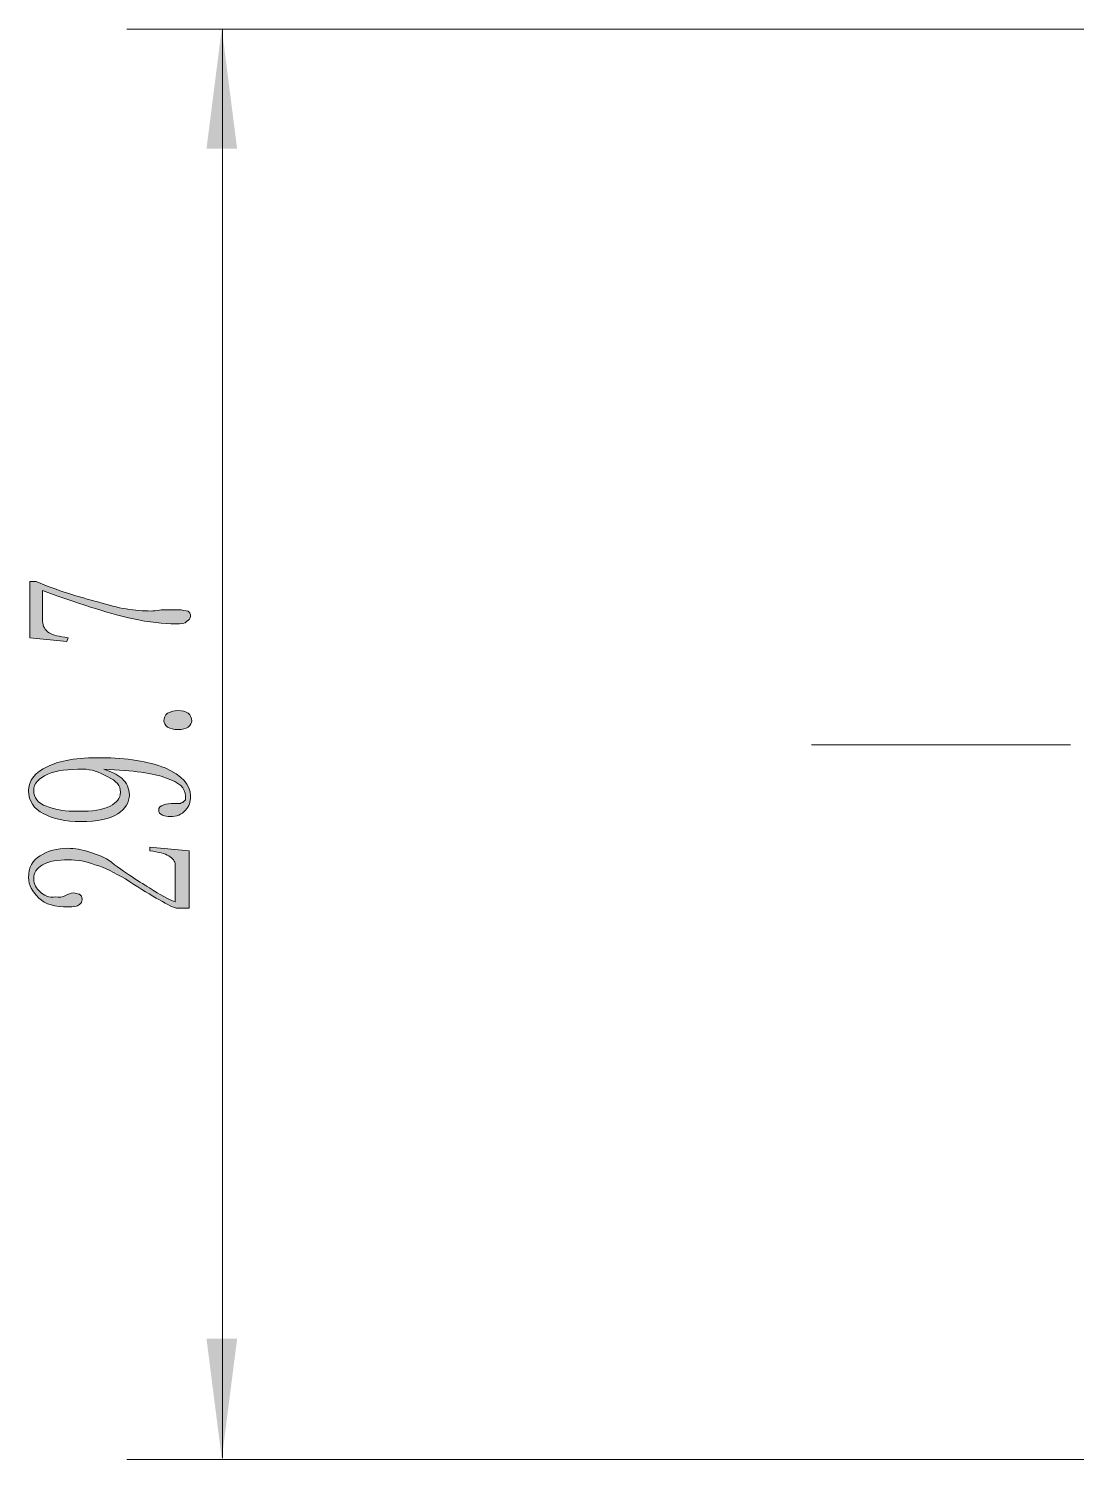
# Model space of a CAD drawing. Header units: millimetres. Extents: x 0 to 297, y 0 to 208.
# Drawn here: x 42.86 to 58.61, y 135.5 to 156.99 of the extents above; entities that cross this region are included whole.
import ezdxf

# ---------------------------------------------------------------- set-up
doc = ezdxf.new("R2010")
doc.units = ezdxf.units.MM

msp = doc.modelspace()

# ---------------------------------------------------------------- hatches: boundary and pattern name
h = msp.add_hatch(color=7)
h.dxf.hatch_style = 2
h.paths.add_polyline_path([(45.766919, 156.994171), (45.996931, 155.192535), (45.536908, 155.192535)])
h = msp.add_hatch(color=7)
edge = h.paths.add_edge_path(flags=0)
edge.add_spline(control_points=[(42.978211, 148.685901), (43.304178, 148.551846), (43.610742, 148.45589), (43.917306, 148.379338), (44.204819, 148.283382), (44.473283, 148.244929), (44.703294, 148.244929), (44.741394, 148.244929), (44.779847, 148.244929), (44.8564, 148.264332), (44.933306, 148.264332), (45.009858, 148.264332), (45.105814, 148.264332), (45.182367, 148.264332), (45.220819, 148.244929), (45.258919, 148.244929), (45.278322, 148.225879), (45.297372, 148.206829), (45.297372, 148.168376), (45.297372, 148.130276), (45.278322, 148.110874), (45.239869, 148.091824), (45.220819, 148.053371), (45.163317, 148.053371), (45.067361, 148.053371), (44.894853, 148.053371), (44.683892, 148.072774), (44.415781, 148.130276), (44.147317, 148.187426), (43.706697, 148.321835), (43.074167, 148.551846), (43.074167, 148.551846), (43.074167, 148.091824), (43.074167, 148.091824), (43.074167, 148.015271), (43.112619, 147.957768), (43.170122, 147.919315), (43.227625, 147.880863), (43.323228, 147.861813), (43.457636, 147.842763), (43.457636, 147.842763), (43.438233, 147.78526), (43.438233, 147.78526), (43.438233, 147.78526), (42.882608, 147.842763), (42.882608, 147.842763), (42.882608, 147.842763), (42.882608, 148.685901), (42.882608, 148.685901), (42.882608, 148.685901), (42.978211, 148.685901), (42.978211, 148.685901), (42.978211, 148.685901), (42.978211, 148.685901), (42.978211, 148.685901)], knot_values=[0, 0, 0, 0, 1, 1, 1, 2, 2, 2, 3, 3, 3, 4, 4, 4, 5, 5, 5, 6, 6, 6, 7, 7, 7, 8, 8, 8, 9, 9, 9, 10, 10, 10, 11, 11, 11, 12, 12, 12, 13, 13, 13, 14, 14, 14, 15, 15, 15, 16, 16, 16, 17, 17, 17, 18, 18, 18, 18], degree=3, periodic=1)
h = msp.add_hatch(color=7)
edge = h.paths.add_edge_path(flags=0)
edge.add_spline(control_points=[(45.316422, 146.596751), (45.316422, 146.558651), (45.297372, 146.539249), (45.258919, 146.501149), (45.220819, 146.481746), (45.182367, 146.462696), (45.105814, 146.462696), (45.048311, 146.462696), (44.990808, 146.481746), (44.952356, 146.501149), (44.913903, 146.539249), (44.894853, 146.558651), (44.894853, 146.596751), (44.894853, 146.635204), (44.913903, 146.673657), (44.952356, 146.711757), (45.009858, 146.73116), (45.048311, 146.75021), (45.105814, 146.75021), (45.182367, 146.75021), (45.220819, 146.73116), (45.258919, 146.711757), (45.297372, 146.673657), (45.316422, 146.635204), (45.316422, 146.596751), (45.316422, 146.596751), (45.316422, 146.596751), (45.316422, 146.596751), (45.316422, 146.596751), (45.316422, 146.596751), (45.316422, 146.596751)], knot_values=[0, 0, 0, 0, 1, 1, 1, 2, 2, 2, 3, 3, 3, 4, 4, 4, 5, 5, 5, 6, 6, 6, 7, 7, 7, 8, 8, 8, 9, 9, 9, 10, 10, 10, 10], degree=3, periodic=1)
h = msp.add_hatch(color=7)
edge = h.paths.add_edge_path(flags=0)
edge.add_spline(control_points=[(43.610742, 145.236088), (43.821703, 145.236088), (43.974808, 145.255138), (44.089814, 145.31264), (44.185769, 145.370143), (44.243272, 145.427646), (44.243272, 145.523601), (44.243272, 145.619557), (44.185769, 145.69611), (44.051714, 145.753613), (43.917306, 145.830165), (43.8023, 145.868618), (43.687294, 145.868618), (43.457636, 145.868618), (43.285128, 145.849568), (43.150719, 145.792065), (43.016664, 145.734563), (42.940111, 145.657657), (42.940111, 145.542651), (42.940111, 145.447049), (42.997614, 145.351093), (43.131669, 145.31264), (43.265725, 145.255138), (43.419183, 145.236088), (43.610742, 145.236088), (43.610742, 145.236088), (43.610742, 145.236088), (43.610742, 145.236088), (43.610742, 145.236088), (43.610742, 145.236088), (43.610742, 145.236088)], knot_values=[0, 0, 0, 0, 1, 1, 1, 2, 2, 2, 3, 3, 3, 4, 4, 4, 5, 5, 5, 6, 6, 6, 7, 7, 7, 8, 8, 8, 9, 9, 9, 10, 10, 10, 10], degree=3, periodic=1)
edge = h.paths.add_edge_path(flags=0)
edge.add_spline(control_points=[(44.377328, 145.485149), (44.377328, 145.370143), (44.319825, 145.27454), (44.204819, 145.197635), (44.089814, 145.121082), (43.898256, 145.082629), (43.649194, 145.082629), (43.419183, 145.082629), (43.227625, 145.121082), (43.093217, 145.197635), (42.940111, 145.27454), (42.863206, 145.389546), (42.863206, 145.542651), (42.863206, 145.69611), (42.959161, 145.830165), (43.150719, 145.907071), (43.323228, 146.002674), (43.591692, 146.041126), (43.955758, 146.041126), (44.339228, 146.041126), (44.664842, 145.983624), (44.913903, 145.887668), (45.163317, 145.772663), (45.297372, 145.638607), (45.297372, 145.466099), (45.297372, 145.370143), (45.278322, 145.31264), (45.220819, 145.255138), (45.163317, 145.178585), (45.086411, 145.159535), (44.990808, 145.159535), (44.952356, 145.159535), (44.913903, 145.159535), (44.875803, 145.178585), (44.83735, 145.197635), (44.8183, 145.217038), (44.8183, 145.255138), (44.8183, 145.29359), (44.83735, 145.31264), (44.894853, 145.332043), (44.933306, 145.351093), (44.990808, 145.351093), (45.048311, 145.351093), (45.086411, 145.351093), (45.124864, 145.351093), (45.143914, 145.351093), (45.163317, 145.370143), (45.182367, 145.370143), (45.182367, 145.370143), (45.201417, 145.389546), (45.201417, 145.389546), (45.220819, 145.408596), (45.220819, 145.427646), (45.220819, 145.447049), (45.220819, 145.466099), (45.220819, 145.581104), (45.124864, 145.67706), (44.933306, 145.734563), (44.741394, 145.811115), (44.434831, 145.849568), (43.994211, 145.868618), (44.109217, 145.830165), (44.185769, 145.792065), (44.262322, 145.734563), (44.339228, 145.657657), (44.377328, 145.581104), (44.377328, 145.485149), (44.377328, 145.485149), (44.377328, 145.485149), (44.377328, 145.485149), (44.377328, 145.485149), (44.377328, 145.485149), (44.377328, 145.485149)], knot_values=[0, 0, 0, 0, 1, 1, 1, 2, 2, 2, 3, 3, 3, 4, 4, 4, 5, 5, 5, 6, 6, 6, 7, 7, 7, 8, 8, 8, 9, 9, 9, 10, 10, 10, 11, 11, 11, 12, 12, 12, 13, 13, 13, 14, 14, 14, 15, 15, 15, 16, 16, 16, 17, 17, 17, 18, 18, 18, 19, 19, 19, 20, 20, 20, 21, 21, 21, 22, 22, 22, 23, 23, 23, 24, 24, 24, 24], degree=3, periodic=1)
h = msp.add_hatch(color=7)
edge = h.paths.add_edge_path(flags=0)
edge.add_spline(control_points=[(43.457636, 144.507954), (43.304178, 144.507954), (43.170122, 144.488551), (43.074167, 144.431049), (42.978211, 144.373546), (42.940111, 144.316043), (42.940111, 144.22044), (42.940111, 144.143535), (42.978211, 144.066982), (43.035714, 144.028529), (43.093217, 143.971379), (43.170122, 143.932926), (43.265725, 143.951976), (43.323228, 143.932926), (43.380731, 143.951976), (43.419183, 143.971379), (43.457636, 143.990429), (43.495736, 144.009479), (43.534189, 144.009479), (43.572289, 144.009479), (43.610742, 143.990429), (43.629792, 143.990429), (43.649194, 143.971379), (43.668244, 143.951976), (43.668244, 143.913876), (43.668244, 143.875424), (43.649194, 143.856374), (43.629792, 143.836971), (43.591692, 143.798871), (43.534189, 143.798871), (43.457636, 143.798871), (43.265725, 143.798871), (43.112619, 143.836971), (43.016664, 143.932926), (42.920708, 144.028529), (42.863206, 144.124485), (42.863206, 144.23949), (42.863206, 144.392949), (42.920708, 144.507954), (43.035714, 144.565457), (43.150719, 144.64201), (43.285128, 144.680463), (43.457636, 144.680463), (43.553239, 144.680463), (43.668244, 144.66106), (43.78325, 144.62296), (43.898256, 144.584507), (44.013261, 144.546054), (44.109217, 144.469501), (44.358278, 144.277943), (44.588289, 144.143535), (44.741394, 144.047932), (44.894853, 143.951976), (45.009858, 143.894474), (45.067361, 143.875424), (45.067361, 143.875424), (45.067361, 144.431049), (45.067361, 144.431049), (45.067361, 144.488551), (45.028908, 144.527004), (44.971406, 144.565457), (44.913903, 144.603557), (44.8183, 144.62296), (44.683892, 144.64201), (44.683892, 144.64201), (44.683892, 144.699513), (44.683892, 144.699513), (44.683892, 144.699513), (45.278322, 144.64201), (45.278322, 144.64201), (45.278322, 144.64201), (45.278322, 143.779468), (45.278322, 143.779468), (45.278322, 143.779468), (45.086411, 143.779468), (45.086411, 143.779468), (45.009858, 143.798871), (44.913903, 143.856374), (44.779847, 143.932926), (44.645792, 144.009479), (44.492333, 144.105435), (44.319825, 144.22044), (44.147317, 144.316043), (44.013261, 144.392949), (43.859803, 144.431049), (43.725747, 144.488551), (43.591692, 144.507954), (43.457636, 144.507954), (43.457636, 144.507954), (43.457636, 144.507954), (43.457636, 144.507954), (43.457636, 144.507954), (43.457636, 144.507954), (43.457636, 144.507954)], knot_values=[0, 0, 0, 0, 1, 1, 1, 2, 2, 2, 3, 3, 3, 4, 4, 4, 5, 5, 5, 6, 6, 6, 7, 7, 7, 8, 8, 8, 9, 9, 9, 10, 10, 10, 11, 11, 11, 12, 12, 12, 13, 13, 13, 14, 14, 14, 15, 15, 15, 16, 16, 16, 17, 17, 17, 18, 18, 18, 19, 19, 19, 20, 20, 20, 21, 21, 21, 22, 22, 22, 23, 23, 23, 24, 24, 24, 25, 25, 25, 26, 26, 26, 27, 27, 27, 28, 28, 28, 29, 29, 29, 30, 30, 30, 31, 31, 31, 31], degree=3, periodic=1)
h = msp.add_hatch(color=7)
h.dxf.hatch_style = 2
h.paths.add_polyline_path([(45.766919, 135.509651), (45.996931, 137.311288), (45.536908, 137.311288)])

# ---------------------------------------------------------------- linework, layer by layer
at = {"color": 7, "lineweight": 15}
for points in [[(63.887703, 156.984646), (44.339228, 156.984646)], [(45.776444, 156.984646), (45.776444, 135.519176)], [(54.630814, 146.232685), (58.5216, 146.232685)], [(63.887703, 135.500126), (44.339228, 135.500126)]]:
    msp.add_lwpolyline(points, dxfattribs=at)
at = {"color": 7, "lineweight": 0}
for points, knots in [([(42.978211, 148.685901), (43.304178, 148.551846), (43.610742, 148.45589), (43.917306, 148.379338), (44.204819, 148.283382), (44.473283, 148.244929), (44.703294, 148.244929), (44.741394, 148.244929), (44.779847, 148.244929), (44.8564, 148.264332), (44.933306, 148.264332), (45.009858, 148.264332), (45.105814, 148.264332), (45.182367, 148.264332), (45.220819, 148.244929), (45.258919, 148.244929), (45.278322, 148.225879), (45.297372, 148.206829), (45.297372, 148.168376), (45.297372, 148.130276), (45.278322, 148.110874), (45.239869, 148.091824), (45.220819, 148.053371), (45.163317, 148.053371), (45.067361, 148.053371), (44.894853, 148.053371), (44.683892, 148.072774), (44.415781, 148.130276), (44.147317, 148.187426), (43.706697, 148.321835), (43.074167, 148.551846), (43.074167, 148.551846), (43.074167, 148.091824), (43.074167, 148.091824), (43.074167, 148.015271), (43.112619, 147.957768), (43.170122, 147.919315), (43.227625, 147.880863), (43.323228, 147.861813), (43.457636, 147.842763), (43.457636, 147.842763), (43.438233, 147.78526), (43.438233, 147.78526), (43.438233, 147.78526), (42.882608, 147.842763), (42.882608, 147.842763), (42.882608, 147.842763), (42.882608, 148.685901), (42.882608, 148.685901), (42.882608, 148.685901), (42.978211, 148.685901), (42.978211, 148.685901), (42.978211, 148.685901), (42.978211, 148.685901), (42.978211, 148.685901)], [0, 0, 0, 0, 1, 1, 1, 2, 2, 2, 3, 3, 3, 4, 4, 4, 5, 5, 5, 6, 6, 6, 7, 7, 7, 8, 8, 8, 9, 9, 9, 10, 10, 10, 11, 11, 11, 12, 12, 12, 13, 13, 13, 14, 14, 14, 15, 15, 15, 16, 16, 16, 17, 17, 17, 18, 18, 18, 18]), ([(45.316422, 146.596751), (45.316422, 146.558651), (45.297372, 146.539249), (45.258919, 146.501149), (45.220819, 146.481746), (45.182367, 146.462696), (45.105814, 146.462696), (45.048311, 146.462696), (44.990808, 146.481746), (44.952356, 146.501149), (44.913903, 146.539249), (44.894853, 146.558651), (44.894853, 146.596751), (44.894853, 146.635204), (44.913903, 146.673657), (44.952356, 146.711757), (45.009858, 146.73116), (45.048311, 146.75021), (45.105814, 146.75021), (45.182367, 146.75021), (45.220819, 146.73116), (45.258919, 146.711757), (45.297372, 146.673657), (45.316422, 146.635204), (45.316422, 146.596751), (45.316422, 146.596751), (45.316422, 146.596751), (45.316422, 146.596751), (45.316422, 146.596751), (45.316422, 146.596751), (45.316422, 146.596751)], [0, 0, 0, 0, 1, 1, 1, 2, 2, 2, 3, 3, 3, 4, 4, 4, 5, 5, 5, 6, 6, 6, 7, 7, 7, 8, 8, 8, 9, 9, 9, 10, 10, 10, 10]), ([(44.377328, 145.485149), (44.377328, 145.370143), (44.319825, 145.27454), (44.204819, 145.197635), (44.089814, 145.121082), (43.898256, 145.082629), (43.649194, 145.082629), (43.419183, 145.082629), (43.227625, 145.121082), (43.093217, 145.197635), (42.940111, 145.27454), (42.863206, 145.389546), (42.863206, 145.542651), (42.863206, 145.69611), (42.959161, 145.830165), (43.150719, 145.907071), (43.323228, 146.002674), (43.591692, 146.041126), (43.955758, 146.041126), (44.339228, 146.041126), (44.664842, 145.983624), (44.913903, 145.887668), (45.163317, 145.772663), (45.297372, 145.638607), (45.297372, 145.466099), (45.297372, 145.370143), (45.278322, 145.31264), (45.220819, 145.255138), (45.163317, 145.178585), (45.086411, 145.159535), (44.990808, 145.159535), (44.952356, 145.159535), (44.913903, 145.159535), (44.875803, 145.178585), (44.83735, 145.197635), (44.8183, 145.217038), (44.8183, 145.255138), (44.8183, 145.29359), (44.83735, 145.31264), (44.894853, 145.332043), (44.933306, 145.351093), (44.990808, 145.351093), (45.048311, 145.351093), (45.086411, 145.351093), (45.124864, 145.351093), (45.143914, 145.351093), (45.163317, 145.370143), (45.182367, 145.370143), (45.182367, 145.370143), (45.201417, 145.389546), (45.201417, 145.389546), (45.220819, 145.408596), (45.220819, 145.427646), (45.220819, 145.447049), (45.220819, 145.466099), (45.220819, 145.581104), (45.124864, 145.67706), (44.933306, 145.734563), (44.741394, 145.811115), (44.434831, 145.849568), (43.994211, 145.868618), (44.109217, 145.830165), (44.185769, 145.792065), (44.262322, 145.734563), (44.339228, 145.657657), (44.377328, 145.581104), (44.377328, 145.485149), (44.377328, 145.485149), (44.377328, 145.485149), (44.377328, 145.485149), (44.377328, 145.485149), (44.377328, 145.485149), (44.377328, 145.485149)], [0, 0, 0, 0, 1, 1, 1, 2, 2, 2, 3, 3, 3, 4, 4, 4, 5, 5, 5, 6, 6, 6, 7, 7, 7, 8, 8, 8, 9, 9, 9, 10, 10, 10, 11, 11, 11, 12, 12, 12, 13, 13, 13, 14, 14, 14, 15, 15, 15, 16, 16, 16, 17, 17, 17, 18, 18, 18, 19, 19, 19, 20, 20, 20, 21, 21, 21, 22, 22, 22, 23, 23, 23, 24, 24, 24, 24]), ([(43.610742, 145.236088), (43.821703, 145.236088), (43.974808, 145.255138), (44.089814, 145.31264), (44.185769, 145.370143), (44.243272, 145.427646), (44.243272, 145.523601), (44.243272, 145.619557), (44.185769, 145.69611), (44.051714, 145.753613), (43.917306, 145.830165), (43.8023, 145.868618), (43.687294, 145.868618), (43.457636, 145.868618), (43.285128, 145.849568), (43.150719, 145.792065), (43.016664, 145.734563), (42.940111, 145.657657), (42.940111, 145.542651), (42.940111, 145.447049), (42.997614, 145.351093), (43.131669, 145.31264), (43.265725, 145.255138), (43.419183, 145.236088), (43.610742, 145.236088), (43.610742, 145.236088), (43.610742, 145.236088), (43.610742, 145.236088), (43.610742, 145.236088), (43.610742, 145.236088), (43.610742, 145.236088)], [0, 0, 0, 0, 1, 1, 1, 2, 2, 2, 3, 3, 3, 4, 4, 4, 5, 5, 5, 6, 6, 6, 7, 7, 7, 8, 8, 8, 9, 9, 9, 10, 10, 10, 10]), ([(43.457636, 144.507954), (43.304178, 144.507954), (43.170122, 144.488551), (43.074167, 144.431049), (42.978211, 144.373546), (42.940111, 144.316043), (42.940111, 144.22044), (42.940111, 144.143535), (42.978211, 144.066982), (43.035714, 144.028529), (43.093217, 143.971379), (43.170122, 143.932926), (43.265725, 143.951976), (43.323228, 143.932926), (43.380731, 143.951976), (43.419183, 143.971379), (43.457636, 143.990429), (43.495736, 144.009479), (43.534189, 144.009479), (43.572289, 144.009479), (43.610742, 143.990429), (43.629792, 143.990429), (43.649194, 143.971379), (43.668244, 143.951976), (43.668244, 143.913876), (43.668244, 143.875424), (43.649194, 143.856374), (43.629792, 143.836971), (43.591692, 143.798871), (43.534189, 143.798871), (43.457636, 143.798871), (43.265725, 143.798871), (43.112619, 143.836971), (43.016664, 143.932926), (42.920708, 144.028529), (42.863206, 144.124485), (42.863206, 144.23949), (42.863206, 144.392949), (42.920708, 144.507954), (43.035714, 144.565457), (43.150719, 144.64201), (43.285128, 144.680463), (43.457636, 144.680463), (43.553239, 144.680463), (43.668244, 144.66106), (43.78325, 144.62296), (43.898256, 144.584507), (44.013261, 144.546054), (44.109217, 144.469501), (44.358278, 144.277943), (44.588289, 144.143535), (44.741394, 144.047932), (44.894853, 143.951976), (45.009858, 143.894474), (45.067361, 143.875424), (45.067361, 143.875424), (45.067361, 144.431049), (45.067361, 144.431049), (45.067361, 144.488551), (45.028908, 144.527004), (44.971406, 144.565457), (44.913903, 144.603557), (44.8183, 144.62296), (44.683892, 144.64201), (44.683892, 144.64201), (44.683892, 144.699513), (44.683892, 144.699513), (44.683892, 144.699513), (45.278322, 144.64201), (45.278322, 144.64201), (45.278322, 144.64201), (45.278322, 143.779468), (45.278322, 143.779468), (45.278322, 143.779468), (45.086411, 143.779468), (45.086411, 143.779468), (45.009858, 143.798871), (44.913903, 143.856374), (44.779847, 143.932926), (44.645792, 144.009479), (44.492333, 144.105435), (44.319825, 144.22044), (44.147317, 144.316043), (44.013261, 144.392949), (43.859803, 144.431049), (43.725747, 144.488551), (43.591692, 144.507954), (43.457636, 144.507954), (43.457636, 144.507954), (43.457636, 144.507954), (43.457636, 144.507954), (43.457636, 144.507954), (43.457636, 144.507954), (43.457636, 144.507954)], [0, 0, 0, 0, 1, 1, 1, 2, 2, 2, 3, 3, 3, 4, 4, 4, 5, 5, 5, 6, 6, 6, 7, 7, 7, 8, 8, 8, 9, 9, 9, 10, 10, 10, 11, 11, 11, 12, 12, 12, 13, 13, 13, 14, 14, 14, 15, 15, 15, 16, 16, 16, 17, 17, 17, 18, 18, 18, 19, 19, 19, 20, 20, 20, 21, 21, 21, 22, 22, 22, 23, 23, 23, 24, 24, 24, 25, 25, 25, 26, 26, 26, 27, 27, 27, 28, 28, 28, 29, 29, 29, 30, 30, 30, 31, 31, 31, 31])]:
    msp.add_open_spline(points, degree=3, knots=knots, dxfattribs=at)

doc.saveas('drawing.dxf')
